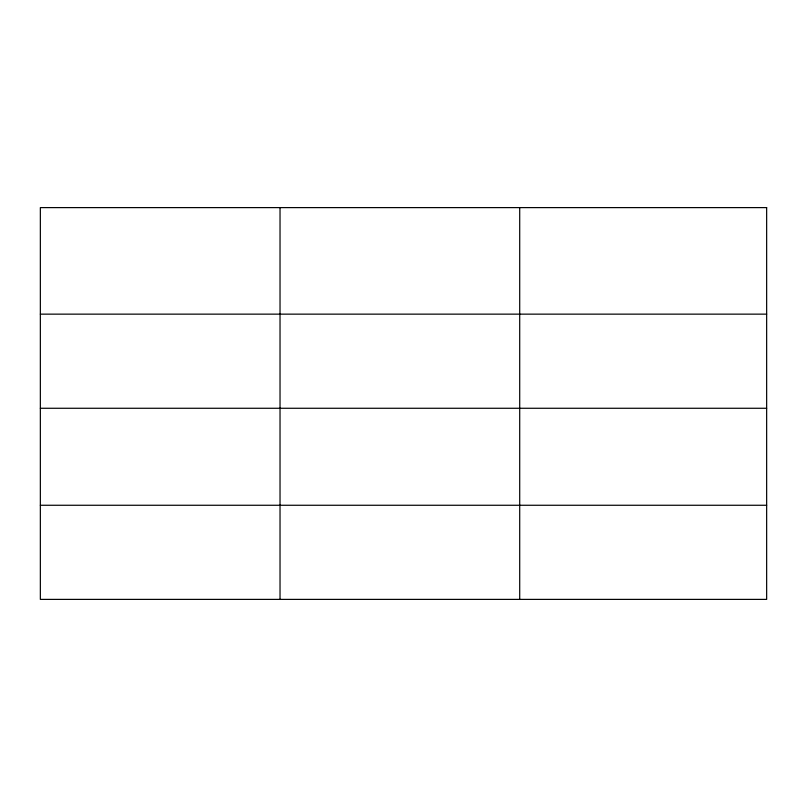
<?xml version="1.0" encoding="UTF-8"?>
<svg xmlns="http://www.w3.org/2000/svg" width="807" height="807" viewBox="0 0 807 807"><rect width="100%" height="100%" fill="white"/><g stroke="black" fill="none" stroke-linecap="round" stroke-linejoin="round"><path stroke-width="1.21" d="M40.35 314.145L766.65 314.145M40.35 408.271L766.65 408.271M40.35 505.263L766.65 505.263M519.708 207.611L519.708 599.389M280.029 207.611L280.029 599.389M766.65 207.611L40.35 207.611L40.35 599.389L766.65 599.389L766.65 207.611"/></g></svg>
